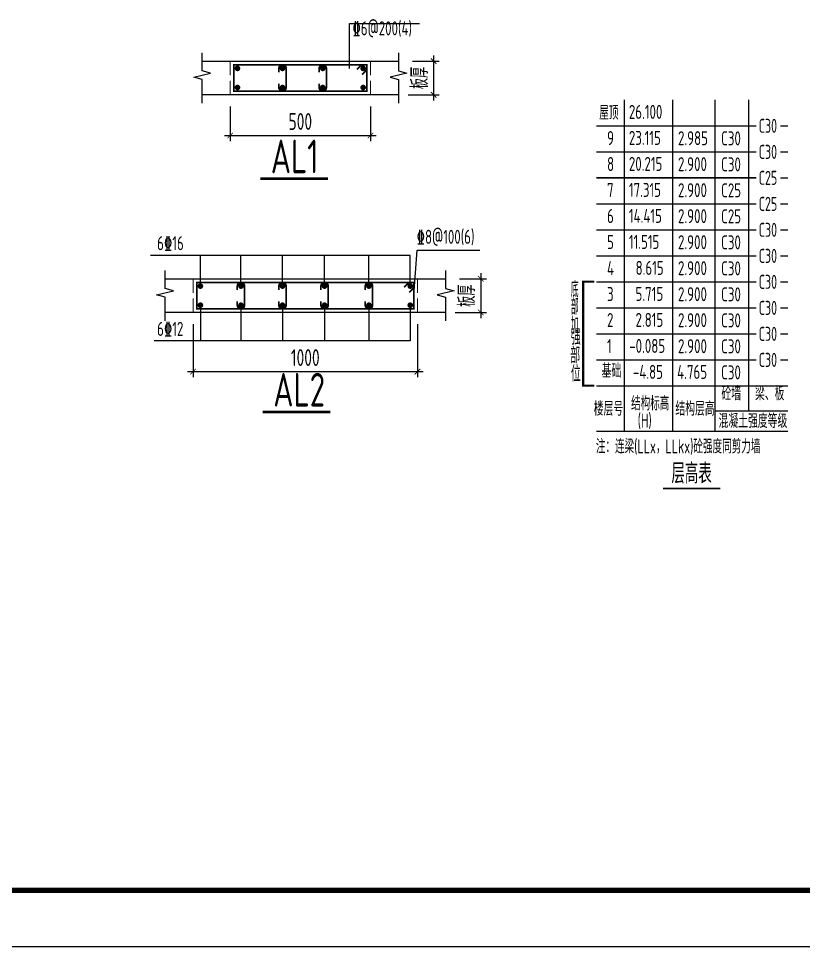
# Model space of a CAD drawing. Extents: x -668857 to 185752, y -270966 to 286822.
# Drawn here: x -163702 to -149716, y -109383 to -92843 of the extents above; entities that cross this region are included whole.
import ezdxf
from ezdxf.enums import TextEntityAlignment as Align

# ---------------------------------------------------------------- set-up
doc = ezdxf.new("R2010")
doc.units = 0
doc.header["$LTSCALE"] = 1000
doc.linetypes.add('DASH', pattern=[0.35, 0.25, -0.1])
doc.layers.get('0').update_dxf_attribs({"linetype": 'CONTINUOUS'})
doc.layers.get('DEFPOINTS').update_dxf_attribs({"linetype": 'CONTINUOUS'})
for name, color, linetype in [('-TK', 7, 'CONTINUOUS'), ('AXIS', 3, 'CONTINUOUS'), ('BEAM_DE', 7, 'CONTINUOUS'), ('NUM', 7, 'CONTINUOUS'), ('REIN', 6, 'CONTINUOUS'), ('S-0-TEXT', 7, 'CONTINUOUS'), ('S-B表格', 2, 'CONTINUOUS'), ('TEXT', 2, 'CONTINUOUS'), ('THIN', 7, 'CONTINUOUS'), ('大样详图_文字', 60, 'CONTINUOUS')]:
    doc.layers.add(name, color=color, linetype=linetype)
for name, color, linetype, lineweight in [('7549', 9, 'CONTINUOUS', 18), ('S-REIN', 12, 'CONTINUOUS', 50), ('S-Thin-D', 7, 'DASH', 18)]:
    doc.layers.add(name, color=color, linetype=linetype, lineweight=lineweight)
doc.styles.add('TSSD_DIMENSION', font='Tssdeng.shx', dxfattribs={"width": 0.7, "bigfont": 'tssdchn.shx'})
doc.styles.add('TSSD_Norm', font='Tssdeng.shx', dxfattribs={"bigfont": 'tssdchn.shx'})
doc.styles.add('TSSD_REIN', font='tssdeng.shx', dxfattribs={"width": 0.7, "height": 300, "bigfont": 'tssdchn.shx'})
doc.dimstyles.new('TSSD_25_100', dxfattribs={"dimtxt": 300, "dimasz": 100, "dimexe": 100, "dimexo": 250, "dimgap": 100, "dimtad": 1, "dimdec": 0, "dimlfac": 0.25, "dimzin": 0, "dimdsep": 46, "dimtxsty": 'TSSD_DIMENSION', "dimblk": 'ARCHTICK', "dimcen": 0, "dimdle": 100, "dimclrt": 7, "dimadec": 0, "dimazin": 0, "dimtfac": 1, "dimtdec": 0, "dimtix": 1, "dimtmove": 2, "dimatfit": 3, "dimldrblk": 'ARCHTICK', "dimfxl": 1, "dimtolj": 1, "dimtzin": 0, "dimarcsym": 0})

# ---------------------------------------------------------------- blocks, each defined once
blk = doc.blocks.new('A1')
blk.add_lwpolyline([(0, 59400), (0, 0), (84100, 0), (84100, 59400)], close=True)
at = {"const_width": 100}
blk.add_lwpolyline([(2500, 58400), (2500, 1000), (83100, 1000), (83100, 58400)], close=True, dxfattribs=at)
blk = doc.blocks.new('B20200424131938')
at = {"layer": '7549', "const_width": 40}
blk.add_lwpolyline([(417, 3688), (217, 3688), (217, 1834), (417, 1834)], dxfattribs=at)
at = {"layer": 'S-0-TEXT'}
blk.add_lwpolyline([(1641, 0, 27, 27, 0), (2658, 0, 0, 0, 0)], format="xyseb", dxfattribs=at)
at = {"layer": 'S-B表格'}
for p, q in [((952, 1021), (952, 6932)), ((1817, 1021), (1817, 6932)), ((2567, 1021), (2567, 6932)), ((3167, 1385), (3167, 6932)), ((452, 6469), (3167, 6469)), ((452, 6469), (3167, 6469)), ((3167, 6469), (3298, 6469)), ((3167, 6469), (3298, 6469)), ((3167, 6469), (3298, 6469)), ((3731, 6469), (3862, 6469)), ((3731, 6469), (3862, 6469)), ((3731, 6469), (3862, 6469)), ((452, 6005), (3167, 6005)), ((452, 6005), (3167, 6005)), ((3167, 6005), (3298, 6005)), ((3167, 6005), (3298, 6005)), ((3167, 6005), (3298, 6005)), ((3731, 6005), (3862, 6005)), ((3731, 6005), (3862, 6005)), ((3731, 6005), (3862, 6005)), ((452, 5542), (3167, 5542)), ((452, 5542), (3167, 5542)), ((3167, 5542), (3298, 5542)), ((3167, 5542), (3298, 5542)), ((3167, 5542), (3298, 5542)), ((3731, 5542), (3862, 5542)), ((3731, 5542), (3862, 5542)), ((3731, 5542), (3862, 5542)), ((452, 5078), (3167, 5078)), ((452, 5078), (3167, 5078)), ((3167, 5078), (3298, 5078)), ((3167, 5078), (3298, 5078)), ((3167, 5078), (3298, 5078)), ((3731, 5078), (3862, 5078)), ((3731, 5078), (3862, 5078)), ((3731, 5078), (3862, 5078)), ((452, 4615), (3167, 4615)), ((3167, 4615), (3298, 4615)), ((3731, 4615), (3862, 4615)), ((452, 4151), (3167, 4151)), ((3167, 4151), (3298, 4151)), ((3731, 4151), (3862, 4151)), ((452, 3688), (3167, 3688)), ((3167, 3688), (3298, 3688)), ((3731, 3688), (3862, 3688)), ((452, 3224), (3167, 3224)), ((3167, 3224), (3298, 3224)), ((3731, 3224), (3862, 3224)), ((452, 2761), (3167, 2761)), ((3167, 2761), (3298, 2761)), ((3731, 2761), (3862, 2761)), ((452, 2297), (3167, 2297)), ((3167, 2297), (3298, 2297)), ((3731, 2297), (3862, 2297)), ((452, 1834), (3167, 1834)), ((452, 1834), (3862, 1834)), ((452, 1834), (2854, 1834)), ((452, 1834), (2854, 1834)), ((2567, 1385), (3862, 1385)), ((452, 1021), (3862, 1021))]:
    blk.add_line(p, q, dxfattribs=at)
at = {"style": 'TSSD_REIN'}
for s, width, p, p2 in [('底', 0.535575, (-3, 3408), (134, 3408)), ('部', 0.530918, (-3, 3100), (134, 3100)), ('加', 0.526341, (-3, 2774), (134, 2774))]:
    blk.add_text(s, height=285, dxfattribs=dict(at, width=width)).set_placement(p, p2, align=Align.FIT)
for s, height, width, p in [('强', 285, 0.535575, (-3, 2477)), ('部', 285, 0.535575, (-13, 2146)), ('位', 285, 0.535575, (-3, 1820)), ('砼墙', 250, 0.7, (2681, 1495)), ('梁、板', 250, 0.7, (3279, 1495))]:
    blk.add_text(s, height=height, dxfattribs=dict(at, width=width)).set_placement(p, align=Align.BOTTOM_LEFT)
for s, width, p in [('结构标高', 0.65, (1070, 1392)), ('楼层号', 0.7, (405, 1299)), ('结构层高', 0.7, (1860, 1299)), ('(H)', 0.65, (1188, 1086)), ('混凝土强度等级', 0.7, (2629, 1080))]:
    blk.add_text(s, height=250, dxfattribs=dict(at, width=width)).set_placement(p)
at = {"layer": 'S-0-TEXT', "style": 'TSSD_REIN', "width": 0.7}
blk.add_text('层高表', height=360, dxfattribs=at).set_placement((1790, 90))
at = {"layer": 'S-B表格', "style": 'TSSD_REIN'}
for s, width, p in [('屋顶', 0.65, (503, 6575)), ('26.100', 0.7, (1031, 6590)), ('C30', 0.65, (3345, 6341)), ('9', 0.7, (642, 6123)), ('23.115', 0.7, (1031, 6126)), ('2.985', 0.7, (1907, 6121)), ('C30', 0.7, (2675, 6118)), ('C30', 0.65, (3345, 5877)), ('8', 0.7, (642, 5660)), ('20.215', 0.7, (1031, 5663)), ('2.900', 0.7, (1907, 5658)), ('C30', 0.7, (2675, 5654)), ('C25', 0.65, (3345, 5414)), ('7', 0.7, (642, 5196)), ('17.315', 0.7, (1031, 5199)), ('2.900', 0.7, (1907, 5194)), ('C25', 0.7, (2675, 5191)), ('C25', 0.65, (3345, 4950)), ('6', 0.7, (642, 4733)), ('14.415', 0.7, (1031, 4736)), ('2.900', 0.7, (1907, 4731)), ('C25', 0.7, (2675, 4727)), ('C30', 0.65, (3345, 4487)), ('5', 0.7, (642, 4269)), ('11.515', 0.7, (1031, 4272)), ('2.900', 0.7, (1907, 4267)), ('C30', 0.7, (2675, 4264)), ('C30', 0.65, (3345, 4023)), ('4', 0.7, (642, 3806)), ('8.615', 0.7, (1150, 3809)), ('2.900', 0.7, (1907, 3804)), ('C30', 0.7, (2675, 3800)), ('C30', 0.65, (3345, 3560)), ('3', 0.7, (642, 3342)), ('5.715', 0.7, (1150, 3345)), ('2.900', 0.7, (1907, 3340)), ('C30', 0.7, (2675, 3337)), ('C30', 0.65, (3345, 3096)), ('2', 0.7, (642, 2879)), ('2.815', 0.7, (1150, 2882)), ('2.900', 0.7, (1907, 2877)), ('C30', 0.7, (2675, 2873)), ('C30', 0.65, (3345, 2633)), ('1', 0.7, (642, 2415)), ('-0.085', 0.7, (1038, 2418)), ('2.900', 0.7, (1907, 2413)), ('C30', 0.7, (2675, 2410)), ('C30', 0.65, (3345, 2169)), ('基础', 0.7, (545, 1974)), ('-4.85', 0.7, (1103, 1955)), ('4.765', 0.7, (1891, 1955)), ('C30', 0.7, (2675, 1946))]:
    blk.add_text(s, height=250, dxfattribs=dict(at, width=width)).set_placement(p)
at = {"layer": 'TEXT', "style": 'TSSD_REIN', "width": 0.65}
blk.add_text('注：连梁(LLx，LLkx)砼强度同剪力墙', height=250, dxfattribs=at).set_placement((443, 627))
blk = doc.blocks.new('_ArchTick')
at = {"color": 0, "linetype": 'ByBlock', "const_width": 0.15}
blk.add_lwpolyline([(-0.5, -0.5), (0.5, 0.5)], dxfattribs=at)
blk = doc.blocks.new('*D2726')
at = {"layer": 'AXIS', "color": 0, "lineweight": -2, "transparency": 16777216}
for p, q in [((-156681, -93601), (-156205, -93601)), ((-156305, -93501), (-156305, -94301)), ((-156762, -94201), (-156205, -94201))]:
    blk.add_line(p, q, dxfattribs=at)
at = {"layer": 'DEFPOINTS', "color": 0, "transparency": 16777216}
for p in [(-156931, -93601), (-157012, -94201), (-156305, -94201)]:
    blk.add_point(p, dxfattribs=at)
at = {"layer": 'AXIS', "color": 0, "lineweight": -2, "transparency": 16777216, "xscale": 100, "yscale": 100, "zscale": 100}
for p, rotation in [((-156305, -93601), 90), ((-156305, -94201), 270)]:
    blk.add_blockref('_ArchTick', p, dxfattribs=dict(at, rotation=rotation))
at = {"layer": 'AXIS', "color": 7, "transparency": 16777216, "insert": (-156555, -93901), "char_height": 300, "attachment_point": 5, "rotation": 90, "style": 'TSSD_DIMENSION'}
blk.add_mtext('\\A1;板厚', dxfattribs=at)
blk = doc.blocks.new('*D2727')
at = {"layer": 'AXIS', "color": 0, "lineweight": -2, "transparency": 16777216}
for p, q in [((-159931, -94412), (-159931, -95027)), ((-157431, -94412), (-157431, -95027)), ((-160031, -94927), (-157331, -94927))]:
    blk.add_line(p, q, dxfattribs=at)
at = {"layer": 'DEFPOINTS', "color": 0, "transparency": 16777216}
for p in [(-159931, -94162), (-157431, -94162), (-157431, -94927)]:
    blk.add_point(p, dxfattribs=at)
at = {"layer": 'AXIS', "color": 0, "lineweight": -2, "transparency": 16777216, "xscale": 100, "yscale": 100, "zscale": 100, "rotation": 180}
blk.add_blockref('_ArchTick', (-159931, -94927), dxfattribs=at)
at = {"layer": 'AXIS', "color": 0, "lineweight": -2, "transparency": 16777216, "xscale": 100, "yscale": 100, "zscale": 100}
blk.add_blockref('_ArchTick', (-157431, -94927), dxfattribs=at)
at = {"layer": 'AXIS', "color": 7, "transparency": 16777216, "insert": (-158681, -94677), "char_height": 300, "attachment_point": 5, "style": 'TSSD_DIMENSION'}
blk.add_mtext('\\A1;500', dxfattribs=at)
blk = doc.blocks.new('*D2728')
at = {"layer": 'AXIS', "color": 0, "lineweight": -2, "transparency": 16777216}
for p, q in [((-155465, -97382), (-155465, -98182)), ((-155842, -97482), (-155365, -97482)), ((-155923, -98082), (-155365, -98082))]:
    blk.add_line(p, q, dxfattribs=at)
at = {"layer": 'DEFPOINTS', "color": 0, "transparency": 16777216}
for p in [(-156092, -97482), (-156173, -98082), (-155465, -98082)]:
    blk.add_point(p, dxfattribs=at)
at = {"layer": 'AXIS', "color": 0, "lineweight": -2, "transparency": 16777216, "xscale": 100, "yscale": 100, "zscale": 100}
for p, rotation in [((-155465, -97482), 90), ((-155465, -98082), 270)]:
    blk.add_blockref('_ArchTick', p, dxfattribs=dict(at, rotation=rotation))
at = {"layer": 'AXIS', "color": 7, "transparency": 16777216, "insert": (-155715, -97782), "char_height": 300, "attachment_point": 5, "rotation": 90, "style": 'TSSD_DIMENSION'}
blk.add_mtext('\\A1;板厚', dxfattribs=at)
blk = doc.blocks.new('*D2729')
at = {"layer": 'AXIS', "color": 0, "lineweight": -2, "transparency": 16777216}
for p, q in [((-160592, -98292), (-160592, -99236)), ((-156592, -98292), (-156592, -99236)), ((-160692, -99136), (-156492, -99136))]:
    blk.add_line(p, q, dxfattribs=at)
at = {"layer": 'DEFPOINTS', "color": 0, "transparency": 16777216}
for p in [(-160592, -98042), (-156592, -98042), (-156592, -99136)]:
    blk.add_point(p, dxfattribs=at)
at = {"layer": 'AXIS', "color": 0, "lineweight": -2, "transparency": 16777216, "xscale": 100, "yscale": 100, "zscale": 100, "rotation": 180}
blk.add_blockref('_ArchTick', (-160592, -99136), dxfattribs=at)
at = {"layer": 'AXIS', "color": 0, "lineweight": -2, "transparency": 16777216, "xscale": 100, "yscale": 100, "zscale": 100}
blk.add_blockref('_ArchTick', (-156592, -99136), dxfattribs=at)
at = {"layer": 'AXIS', "color": 7, "transparency": 16777216, "insert": (-158592, -98886), "char_height": 300, "attachment_point": 5, "style": 'TSSD_DIMENSION'}
blk.add_mtext('\\A1;1000', dxfattribs=at)

msp = doc.modelspace()

# ---------------------------------------------------------------- linework, layer by layer
at = {"layer": 'BEAM_DE'}
for p, q in [((-160431.03, -93601.31), (-156931.03, -93601.31)), ((-159931.03, -94201.31), (-160431.03, -94201.31)), ((-157431.03, -94201.31), (-159931.03, -94201.31)), ((-156931.03, -94201.31), (-157431.03, -94201.31)), ((-161091.53, -97482.06), (-156091.53, -97482.06)), ((-160591.53, -98082.06), (-161091.53, -98082.06)), ((-156591.53, -98082.06), (-160591.53, -98082.06)), ((-156091.53, -98082.06), (-156591.53, -98082.06))]:
    msp.add_line(p, q, dxfattribs=at)
at = {"layer": 'REIN', "const_width": 30}
for points in [[(-159063.03, -94001.31), (-159063.03, -94071.31, 1), (-158933.03, -94071.31), (-158933.03, -93731.31, 1), (-159063.03, -93731.31), (-159063.03, -93801.31)], [(-158346.03, -94001.31), (-158346.03, -94071.31, 1), (-158216.03, -94071.31), (-158216.03, -93731.31, 1), (-158346.03, -93731.31), (-158346.03, -93801.31)], [(-159803.53, -97882.06), (-159803.53, -97952.06, 1), (-159673.53, -97952.06), (-159673.53, -97612.06, 1), (-159803.53, -97612.06), (-159803.53, -97682.06)], [(-159063.03, -97882.06), (-159063.03, -97952.06, 1), (-158933.03, -97952.06), (-158933.03, -97612.06, 1), (-159063.03, -97612.06), (-159063.03, -97682.06)], [(-158313.53, -97882.06), (-158313.53, -97952.06, 1), (-158183.53, -97952.06), (-158183.53, -97612.06, 1), (-158313.53, -97612.06), (-158313.53, -97682.06)], [(-157523.36, -97882.06), (-157523.36, -97952.06, 1), (-157393.36, -97952.06), (-157393.36, -97612.06, 1), (-157523.36, -97612.06), (-157523.36, -97682.06)]]:
    msp.add_lwpolyline(points, format="xyb", dxfattribs=at)
at = {"layer": 'S-B表格', "color": 6, "linetype": 'ByBlock', "ltscale": 0.5, "const_width": 30}
msp.add_lwpolyline([(-153405.6, -95679.47), (-150559.22, -95679.47)], dxfattribs=at)
at = {"layer": 'S-REIN', "const_width": 30}
for points in [[(-157496.03, -93666.31), (-157496.03, -94136.31), (-159866.03, -94136.31), (-159866.03, -93666.31), (-157496.03, -93666.31)], [(-157672.81, -93751.16), (-157587.96, -93666.31)], [(-157496.03, -93758.23), (-157580.89, -93843.08)], [(-156656.53, -97547.06), (-156656.53, -98017.06), (-160526.53, -98017.06), (-160526.53, -97547.06), (-156656.53, -97547.06)], [(-156833.31, -97631.91), (-156748.45, -97547.06)], [(-156656.53, -97638.98), (-156741.38, -97723.83)]]:
    msp.add_lwpolyline(points, dxfattribs=at)
at = {"layer": 'S-REIN', "const_width": 50}
for points in [[(-159826.03, -93731.31, 1), (-159776.03, -93731.31, 1)], [(-159023.03, -93731.31, 1), (-158973.03, -93731.31, 1)], [(-158306.03, -93731.31, 1), (-158256.03, -93731.31, 1)], [(-157586.03, -93731.31, 1), (-157536.03, -93731.31, 1)], [(-159826.03, -94071.31, 1), (-159776.03, -94071.31, 1)], [(-159023.03, -94071.31, 1), (-158973.03, -94071.31, 1)], [(-158306.03, -94071.31, 1), (-158256.03, -94071.31, 1)], [(-157586.03, -94071.31, 1), (-157536.03, -94071.31, 1)], [(-160486.53, -97612.06, 1), (-160436.53, -97612.06, 1)], [(-159763.53, -97612.06, 1), (-159713.53, -97612.06, 1)], [(-159023.03, -97612.06, 1), (-158973.03, -97612.06, 1)], [(-158273.53, -97612.06, 1), (-158223.53, -97612.06, 1)], [(-157483.36, -97612.06, 1), (-157433.36, -97612.06, 1)], [(-156746.53, -97612.06, 1), (-156696.53, -97612.06, 1)], [(-160486.53, -97952.06, 1), (-160436.53, -97952.06, 1)], [(-159763.53, -97952.06, 1), (-159713.53, -97952.06, 1)], [(-159023.03, -97952.06, 1), (-158973.03, -97952.06, 1)], [(-158273.53, -97952.06, 1), (-158223.53, -97952.06, 1)], [(-157483.36, -97952.06, 1), (-157433.36, -97952.06, 1)], [(-156746.53, -97952.06, 1), (-156696.53, -97952.06, 1)]]:
    msp.add_lwpolyline(points, format="xyb", close=True, dxfattribs=at)
at = {"layer": 'S-Thin-D'}
for p, q in [((-159931.03, -94201.31), (-159931.03, -93601.31)), ((-157431.03, -94201.31), (-157431.03, -93601.31)), ((-160591.53, -98082.06), (-160591.53, -97482.06)), ((-156591.53, -98082.06), (-156591.53, -97482.06))]:
    msp.add_line(p, q, dxfattribs=at)
at = {"layer": 'TEXT', "const_width": 50}
for points in [[(-159394.88, -95695.81), (-158189.48, -95695.81)], [(-159350.79, -99854.77), (-158145.39, -99854.77)]]:
    msp.add_lwpolyline(points, dxfattribs=at)
at = {"layer": 'THIN'}
for points in [[(-160431.03, -94351.31), (-160431.03, -93926.31), (-160581.03, -93888.81), (-160281.03, -93813.81), (-160431.03, -93776.31), (-160431.03, -93451.31)], [(-156931.03, -93451.31), (-156931.03, -93776.31), (-156781.03, -93813.81), (-157081.03, -93888.81), (-156931.03, -93926.31), (-156931.03, -94351.31)], [(-161091.53, -98232.06), (-161091.53, -97807.06), (-161241.53, -97769.56), (-160941.53, -97694.56), (-161091.53, -97657.06), (-161091.53, -97332.06)], [(-156091.53, -97332.06), (-156091.53, -97657.06), (-155941.53, -97694.56), (-156241.53, -97769.56), (-156091.53, -97807.06), (-156091.53, -98232.06)]]:
    msp.add_lwpolyline(points, dxfattribs=at)
at = {"layer": '大样详图_文字'}
for p, q in [((-157803.83, -92931.31), (-156557.82, -92931.31)), ((-157803.83, -93731.31), (-157803.83, -92931.31)), ((-156721.53, -97066.84), (-161352.42, -97066.84)), ((-160461.53, -97612.06), (-160461.53, -97066.84)), ((-159738.53, -97612.06), (-159738.53, -97066.84)), ((-158998.03, -97612.06), (-158998.03, -97066.84)), ((-158248.53, -97612.06), (-158248.53, -97066.84)), ((-157458.36, -97612.06), (-157458.36, -97066.84)), ((-156721.53, -97612.06), (-156721.53, -97066.84)), ((-156656.53, -97782.06), (-156598.42, -96968.84)), ((-156598.42, -96968.84), (-155482.92, -96968.84)), ((-160461.53, -97952.06), (-160461.53, -98587.84)), ((-159738.53, -97952.06), (-159738.53, -98587.84)), ((-158998.03, -97952.06), (-158998.03, -98587.84)), ((-158248.53, -97952.06), (-158248.53, -98587.84)), ((-157458.36, -97952.06), (-157458.36, -98587.84)), ((-156721.53, -97952.06), (-156721.53, -98587.84)), ((-156721.53, -98587.84), (-161285.42, -98587.84))]:
    msp.add_line(p, q, dxfattribs=at)

# ---------------------------------------------------------------- block references
at = {"layer": '-TK'}
msp.add_blockref('A1', (-219837.15, -109382.95), dxfattribs=at)
at = {"layer": 'S-B表格'}
msp.add_blockref('B20200424131938', (-153857.24, -101221.07), dxfattribs=at)

# ---------------------------------------------------------------- texts
at = {"layer": 'NUM', "style": 'TSSD_Norm', "width": 0.7}
for s, p in [('AL1', (-159206.84, -95599.98)), ('AL2', (-159162.76, -99758.94))]:
    msp.add_text(s, height=600, dxfattribs=at).set_placement(p)
at = {"layer": '大样详图_文字', "style": 'TSSD_REIN', "width": 0.7}
for s, p in [('%%1326@200(4)', (-157752.69, -93216.83)), ('%%1328@100(6)', (-156609.19, -96933.35)), ('6%%13216', (-161233.47, -97046.96))]:
    msp.add_text(s, height=250, dxfattribs=at).set_placement(p, align=Align.BOTTOM_LEFT)
at = {"layer": '大样详图_文字', "color": 1, "style": 'TSSD_REIN', "width": 0.7}
msp.add_text('6%%13212', height=250, dxfattribs=at).set_placement((-161233.47, -98574.46), align=Align.BOTTOM_LEFT)

# ---------------------------------------------------------------- dimensions: what is measured, and where the dimension line sits
at = {"layer": 'AXIS'}
for base, p1, p2, picture, middle in [((-156304.99, -94201.31), (-156931.03, -93601.31), (-157012.21, -94201.31), '*D2726', (-156554.99, -93901.31)), ((-155465.49, -98082.06), (-156091.53, -97482.06), (-156172.71, -98082.06), '*D2728', (-155715.49, -97782.06))]:
    dim = msp.add_linear_dim(base=base, p1=p1, p2=p2, angle=90, text='板厚', dimstyle='TSSD_25_100', dxfattribs=at)
    dim.commit()
    dim.dimension.update_dxf_attribs({"geometry": picture, "text_midpoint": middle})
dim = msp.add_linear_dim(base=(-157431.03, -94927.07), p1=(-159931.03, -94161.57), p2=(-157431.03, -94161.57), text='500', dimstyle='TSSD_25_100', dxfattribs=at)
dim.commit()
dim.dimension.update_dxf_attribs({"geometry": '*D2727', "text_midpoint": (-158681.03, -94677.07)})
dim = msp.add_linear_dim(base=(-156591.53, -99136.32), p1=(-160591.53, -98042.32), p2=(-156591.53, -98042.32), dimstyle='TSSD_25_100', dxfattribs=at)
dim.commit()
dim.dimension.update_dxf_attribs({"geometry": '*D2729', "text_midpoint": (-158591.53, -98886.32)})

doc.saveas('drawing.dxf')
